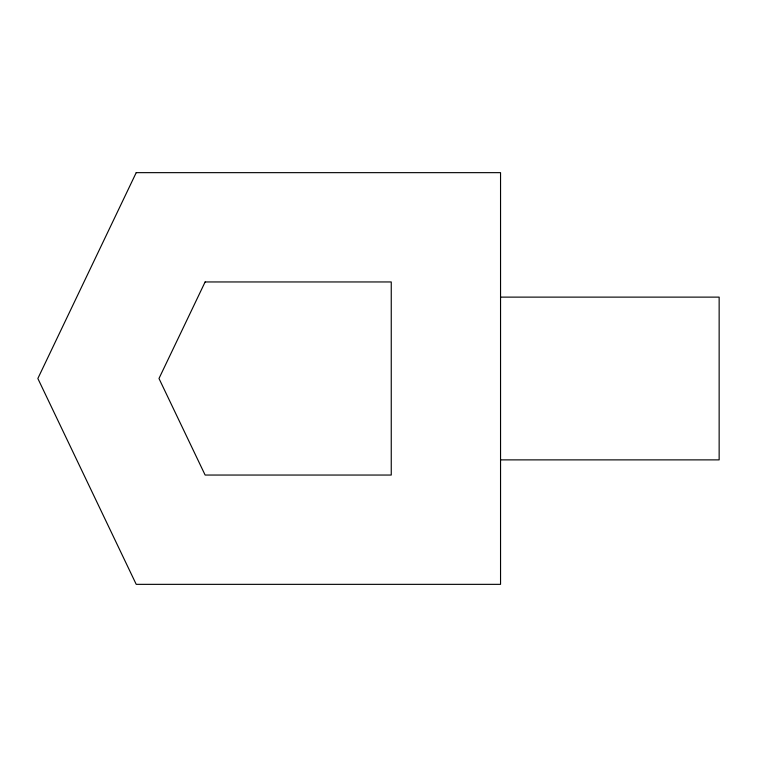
<?xml version="1.0" encoding="UTF-8"?>
<svg xmlns="http://www.w3.org/2000/svg" width="757" height="757" viewBox="0 0 757 757"><rect width="100%" height="100%" fill="white"/><g stroke="black" fill="none" stroke-linecap="round" stroke-linejoin="round"><path stroke-width="1.14" d="M500.547 297.123L719.15 297.123L719.15 459.877L500.547 459.877M136.222 172.653L37.85 378.5L136.222 584.347L500.547 584.347L500.547 172.653L136.222 172.653M205.128 281.954L158.989 378.5L205.128 475.046L391.255 475.046L391.255 281.954L205.128 281.954"/></g></svg>
